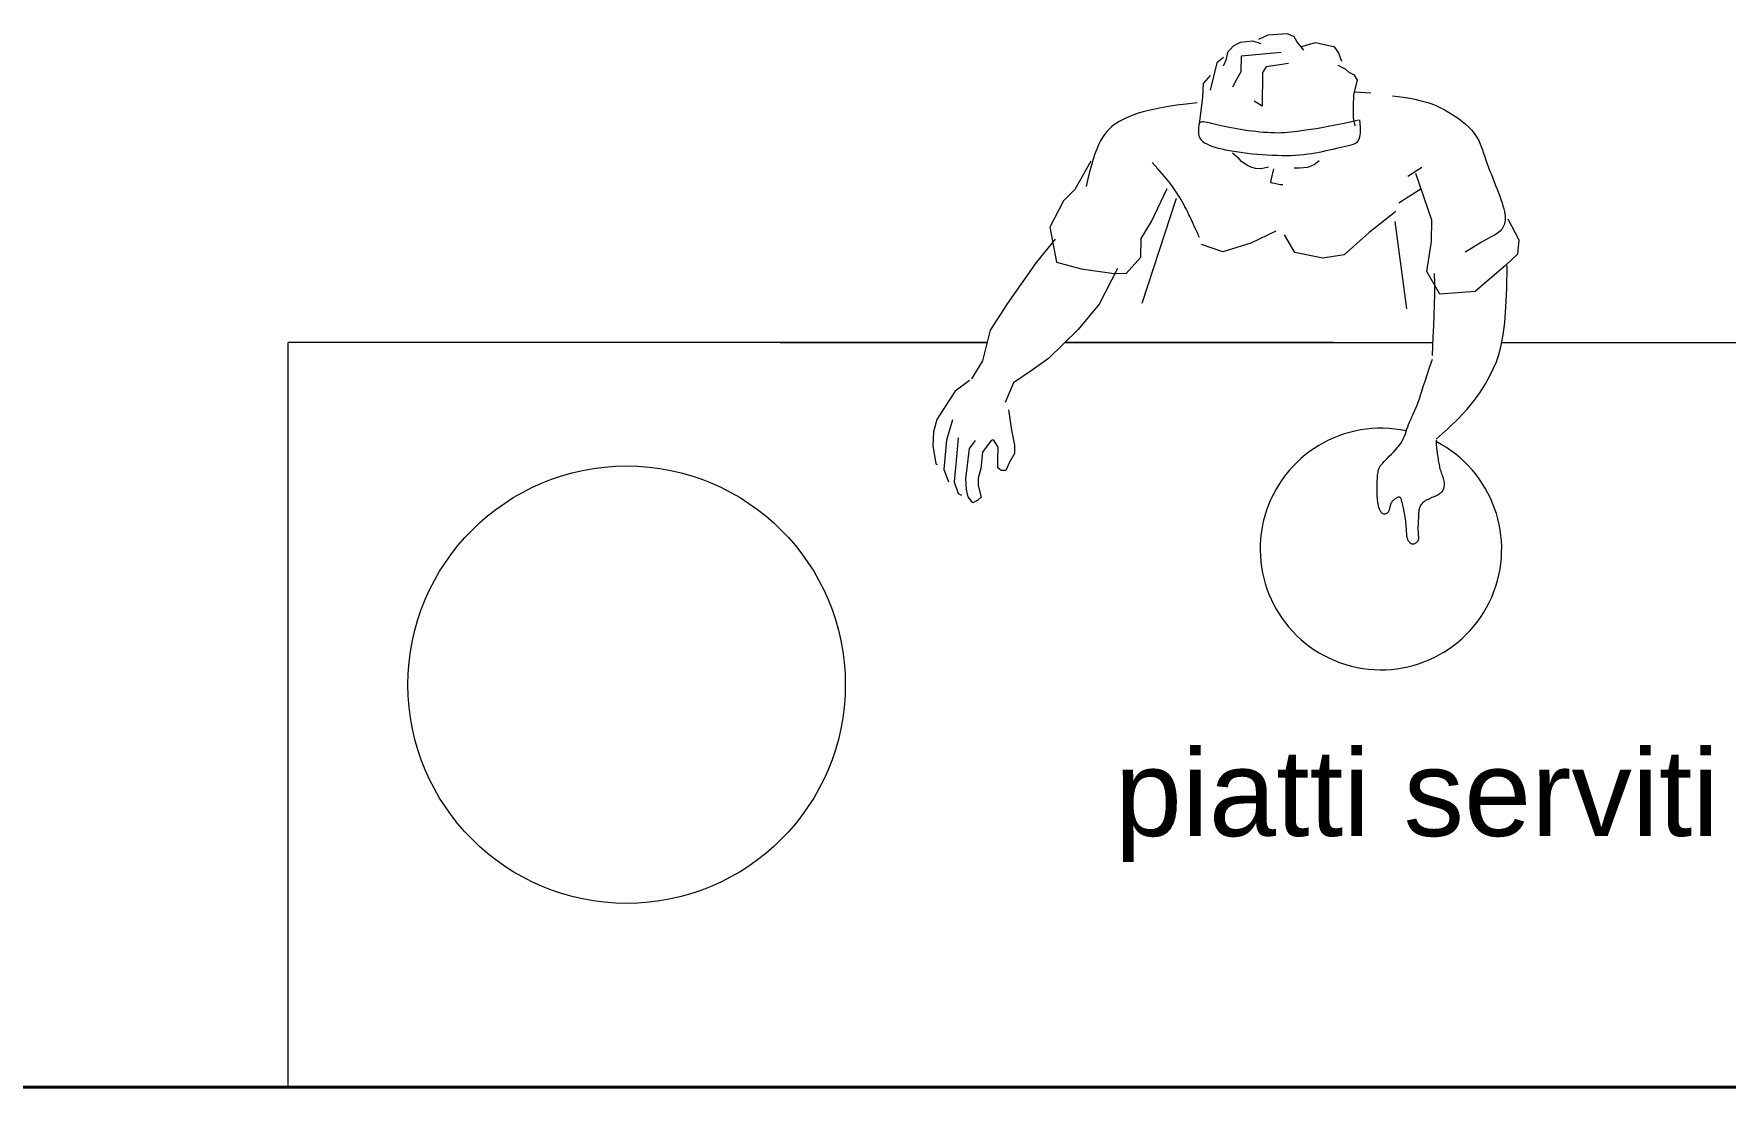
# Model space of a CAD drawing. Header units: inches. Extents: x -2770 to 3095, y -2847 to 3009.
# Drawn here: x 43.838 to 44.888, y 110.619 to 111.273 of the extents above; entities that cross this region are included whole.
import ezdxf

# ---------------------------------------------------------------- set-up
doc = ezdxf.new("R2010")
doc.units = ezdxf.units.IN
doc.header["$LTSCALE"] = 0.1
doc.header["$MEASUREMENT"] = 0
doc.layers.add('ARREDI attrezzature - furniture', color=175, linetype='Continuous', lineweight=9)
doc.layers.add('MURATURA sezioni - section wall', color=7, linetype='Continuous', lineweight=40)
doc.layers.add('SCRITTE - txt', color=252, linetype='Continuous')
doc.styles.get("Standard").update_dxf_attribs({"font": 'Arial.ttf'})

msp = doc.modelspace()

# ---------------------------------------------------------------- linework, layer by layer
at = {"layer": 'ARREDI attrezzature - furniture'}
for p, q in [((44.58669, 111.26764), (44.58238, 111.26553)), ((44.59472, 111.26862), (44.58669, 111.26764)), ((44.59973, 111.26681), (44.59472, 111.26862)), ((44.6039, 111.27216), (44.59809, 111.26966)), ((44.61621, 111.27309), (44.6039, 111.27216)), ((44.62029, 111.27128), (44.61621, 111.27309)), ((44.62193, 111.26829), (44.62029, 111.27128)), ((44.62633, 111.26284), (44.62193, 111.26829)), ((44.57633, 111.25832), (44.57238, 111.25513)), ((44.57818, 111.25722), (44.57626, 111.25292)), ((44.57898, 111.26153), (44.57818, 111.25762)), ((44.57818, 111.25762), (44.57818, 111.25722)), ((44.58238, 111.26553), (44.57898, 111.26153)), ((44.58734, 111.25926), (44.58722, 111.24941)), ((44.61215, 111.26153), (44.58734, 111.25926)), ((44.62955, 111.26644), (44.62487, 111.26502)), ((44.63366, 111.26747), (44.62955, 111.26644)), ((44.64555, 111.26476), (44.63366, 111.26747)), ((44.64775, 111.2615), (44.64555, 111.26476)), ((44.64992, 111.25594), (44.64775, 111.2615)), ((44.56818, 111.24721), (44.56383, 111.24214)), ((44.57238, 111.25513), (44.56807, 111.23804)), ((44.58722, 111.24941), (44.58455, 111.24472)), ((44.60063, 111.24898), (44.60038, 111.22819)), ((44.60291, 111.2526), (44.60063, 111.24898)), ((44.61673, 111.25459), (44.60291, 111.2526)), ((44.65229, 111.25118), (44.64765, 111.2534)), ((44.65449, 111.249), (44.65229, 111.25118)), ((44.65783, 111.24747), (44.65449, 111.249)), ((44.65966, 111.24421), (44.65783, 111.24747)), ((44.56383, 111.24214), (44.56336, 111.23377)), ((44.58455, 111.24472), (44.58207, 111.24003)), ((44.65731, 111.23546), (44.65966, 111.24421)), ((44.65826, 111.23707), (44.66792, 111.23651)), ((44.5337, 111.2264), (44.52999, 111.22555)), ((44.53778, 111.2272), (44.5337, 111.2264)), ((44.54232, 111.22797), (44.53778, 111.2272)), ((44.54746, 111.22871), (44.54232, 111.22797)), ((44.5533, 111.22945), (44.54746, 111.22871)), ((44.55997, 111.23019), (44.5533, 111.22945)), ((44.56336, 111.23377), (44.56129, 111.21706)), ((44.60038, 111.22819), (44.59538, 111.23122)), ((44.65713, 111.22089), (44.65722, 111.22791)), ((44.65722, 111.22791), (44.65731, 111.23546)), ((44.68135, 111.23467), (44.68499, 111.23422)), ((44.68499, 111.23422), (44.68808, 111.23377)), ((44.68808, 111.23377), (44.69083, 111.23331)), ((44.69083, 111.23331), (44.69345, 111.23284)), ((44.69345, 111.23284), (44.69599, 111.23234)), ((44.69599, 111.23234), (44.69846, 111.23179)), ((44.69846, 111.23179), (44.70091, 111.23115)), ((44.70091, 111.23115), (44.70334, 111.23042)), ((44.70334, 111.23042), (44.7058, 111.22956)), ((44.7058, 111.22956), (44.7083, 111.22856)), ((44.7083, 111.22856), (44.71088, 111.22739)), ((44.71088, 111.22739), (44.71353, 111.22603)), ((44.71353, 111.22603), (44.71624, 111.22451)), ((44.50662, 111.21512), (44.50516, 111.21376)), ((44.50819, 111.21636), (44.50662, 111.21512)), ((44.50987, 111.21752), (44.50819, 111.21636)), ((44.51169, 111.21863), (44.50987, 111.21752)), ((44.51366, 111.21971), (44.51169, 111.21863)), ((44.5158, 111.22076), (44.51366, 111.21971)), ((44.51814, 111.22179), (44.5158, 111.22076)), ((44.5207, 111.22278), (44.51814, 111.22179)), ((44.52351, 111.22374), (44.5207, 111.22278)), ((44.5266, 111.22467), (44.52351, 111.22374)), ((44.52999, 111.22555), (44.5266, 111.22467)), ((44.56094, 111.21515), (44.56088, 111.21434)), ((44.56102, 111.21589), (44.56094, 111.21515)), ((44.56115, 111.21656), (44.56102, 111.21589)), ((44.56134, 111.21715), (44.56115, 111.21656)), ((44.56162, 111.21764), (44.56134, 111.21715)), ((44.56201, 111.21802), (44.56162, 111.21764)), ((44.56253, 111.21829), (44.56201, 111.21802)), ((44.5632, 111.21843), (44.56253, 111.21829)), ((44.56404, 111.21844), (44.5632, 111.21843)), ((44.56506, 111.21833), (44.56404, 111.21844)), ((44.56623, 111.21812), (44.56506, 111.21833)), ((44.56754, 111.21783), (44.56623, 111.21812)), ((44.569, 111.21746), (44.56754, 111.21783)), ((44.5706, 111.21706), (44.569, 111.21746)), ((44.57231, 111.21662), (44.5706, 111.21706)), ((44.57414, 111.21616), (44.57231, 111.21662)), ((44.57607, 111.21571), (44.57414, 111.21616)), ((44.5781, 111.21527), (44.57607, 111.21571)), ((44.58021, 111.21484), (44.5781, 111.21527)), ((44.64145, 111.21548), (44.63751, 111.21478)), ((44.64569, 111.21628), (44.64145, 111.21548)), ((44.65025, 111.21721), (44.64569, 111.21628)), ((44.65511, 111.21828), (44.65025, 111.21721)), ((44.66029, 111.2195), (44.65511, 111.21828)), ((44.65819, 111.21588), (44.65713, 111.22089)), ((44.66146, 111.21518), (44.66103, 111.21976)), ((44.6615, 111.21166), (44.66146, 111.21518)), ((44.71624, 111.22451), (44.71893, 111.22284)), ((44.71893, 111.22284), (44.72158, 111.22106)), ((44.72158, 111.22106), (44.72411, 111.21919)), ((44.72411, 111.21919), (44.72649, 111.21724)), ((44.72649, 111.21724), (44.72867, 111.21525)), ((44.72867, 111.21525), (44.73058, 111.21324)), ((44.50002, 111.20656), (44.49884, 111.20417)), ((44.50123, 111.20868), (44.50002, 111.20656)), ((44.50247, 111.21057), (44.50123, 111.20868)), ((44.50378, 111.21225), (44.50247, 111.21057)), ((44.50516, 111.21376), (44.50378, 111.21225)), ((44.56083, 111.21349), (44.5608, 111.21259)), ((44.5608, 111.21259), (44.56083, 111.21166)), ((44.56088, 111.21434), (44.56083, 111.21349)), ((44.56083, 111.21166), (44.56093, 111.21072)), ((44.56093, 111.21072), (44.56115, 111.20977)), ((44.56115, 111.20977), (44.56149, 111.20884)), ((44.56149, 111.20884), (44.562, 111.20793)), ((44.562, 111.20793), (44.56269, 111.20706)), ((44.56269, 111.20706), (44.56359, 111.20623)), ((44.56359, 111.20623), (44.56469, 111.20544)), ((44.56469, 111.20544), (44.566, 111.2047)), ((44.566, 111.2047), (44.5675, 111.204)), ((44.5824, 111.21442), (44.58021, 111.21484)), ((44.58465, 111.21402), (44.5824, 111.21442)), ((44.58696, 111.21363), (44.58465, 111.21402)), ((44.58932, 111.21327), (44.58696, 111.21363)), ((44.59171, 111.21293), (44.58932, 111.21327)), ((44.59413, 111.21262), (44.59171, 111.21293)), ((44.59655, 111.21234), (44.59413, 111.21262)), ((44.59897, 111.2121), (44.59655, 111.21234)), ((44.60136, 111.21189), (44.59897, 111.2121)), ((44.60371, 111.21172), (44.60136, 111.21189)), ((44.60599, 111.21159), (44.60371, 111.21172)), ((44.6082, 111.21152), (44.60599, 111.21159)), ((44.6103, 111.21149), (44.6082, 111.21152)), ((44.6123, 111.21152), (44.6103, 111.21149)), ((44.61424, 111.2116), (44.6123, 111.21152)), ((44.61617, 111.21174), (44.61424, 111.2116)), ((44.61815, 111.21192), (44.61617, 111.21174)), ((44.62022, 111.21216), (44.61815, 111.21192)), ((44.62245, 111.21246), (44.62022, 111.21216)), ((44.62488, 111.21281), (44.62245, 111.21246)), ((44.62758, 111.2132), (44.62488, 111.21281)), ((44.63058, 111.21366), (44.62758, 111.2132)), ((44.63389, 111.21418), (44.63058, 111.21366)), ((44.63751, 111.21478), (44.63389, 111.21418)), ((44.65564, 111.20422), (44.65715, 111.20462)), ((44.65715, 111.20462), (44.65849, 111.20515)), ((44.65849, 111.20515), (44.65964, 111.20596)), ((44.65964, 111.20596), (44.66055, 111.20721)), ((44.66055, 111.20721), (44.66118, 111.20906)), ((44.66118, 111.20906), (44.6615, 111.21166)), ((44.73058, 111.21324), (44.73221, 111.21123)), ((44.73221, 111.21123), (44.73356, 111.20922)), ((44.73356, 111.20922), (44.7347, 111.2072)), ((44.7347, 111.2072), (44.73567, 111.20516)), ((44.73567, 111.20516), (44.7365, 111.20311)), ((44.49396, 111.1941), (44.48406, 111.1764)), ((44.49544, 111.19518), (44.49434, 111.19151)), ((44.49655, 111.19849), (44.49544, 111.19518)), ((44.49768, 111.20148), (44.49655, 111.19849)), ((44.49884, 111.20417), (44.49768, 111.20148)), ((44.5675, 111.204), (44.56919, 111.20335)), ((44.56919, 111.20335), (44.57106, 111.20273)), ((44.57106, 111.20273), (44.57311, 111.20214)), ((44.57311, 111.20214), (44.57533, 111.20159)), ((44.57533, 111.20159), (44.57771, 111.20107)), ((44.57771, 111.20107), (44.58023, 111.20059)), ((44.58023, 111.20059), (44.58288, 111.20013)), ((44.58619, 111.19556), (44.58194, 111.19899)), ((44.58288, 111.20013), (44.58564, 111.19971)), ((44.58564, 111.19971), (44.5885, 111.19933)), ((44.58766, 111.19379), (44.58619, 111.19556)), ((44.5885, 111.19933), (44.59143, 111.19898)), ((44.59143, 111.19898), (44.59441, 111.19866)), ((44.59441, 111.19866), (44.59744, 111.19837)), ((44.59744, 111.19837), (44.60048, 111.19813)), ((44.60048, 111.19813), (44.60353, 111.19792)), ((44.60353, 111.19792), (44.60657, 111.19776)), ((44.60657, 111.19776), (44.60958, 111.19764)), ((44.60958, 111.19764), (44.61256, 111.19758)), ((44.61256, 111.19758), (44.61547, 111.19758)), ((44.61547, 111.19758), (44.61831, 111.19763)), ((44.61831, 111.19763), (44.62107, 111.19775)), ((44.62107, 111.19775), (44.62372, 111.19793)), ((44.62372, 111.19793), (44.62628, 111.19818)), ((44.62628, 111.19818), (44.62875, 111.19848)), ((44.62875, 111.19848), (44.63115, 111.19883)), ((44.63115, 111.19883), (44.63348, 111.19922)), ((44.63575, 111.19429), (44.63274, 111.19176)), ((44.63348, 111.19922), (44.63576, 111.19964)), ((44.63576, 111.19964), (44.63799, 111.20009)), ((44.63799, 111.20009), (44.64017, 111.20055)), ((44.64017, 111.20055), (44.64233, 111.20103)), ((44.64233, 111.20103), (44.64445, 111.20151)), ((44.64445, 111.20151), (44.64651, 111.20199)), ((44.64651, 111.20199), (44.64851, 111.20247)), ((44.64851, 111.20247), (44.65043, 111.20294)), ((44.65043, 111.20294), (44.65227, 111.20339)), ((44.65227, 111.20339), (44.65401, 111.20382)), ((44.65401, 111.20382), (44.65564, 111.20422)), ((44.7365, 111.20311), (44.73725, 111.20103)), ((44.73725, 111.20103), (44.73796, 111.19893)), ((44.73796, 111.19893), (44.73868, 111.19679)), ((44.73868, 111.19679), (44.73943, 111.19461)), ((44.73943, 111.19461), (44.74023, 111.1924)), ((44.49327, 111.18747), (44.49221, 111.18304)), ((44.49434, 111.19151), (44.49327, 111.18747)), ((44.53565, 111.18923), (44.53216, 111.19309)), ((44.53858, 111.18588), (44.53565, 111.18923)), ((44.54102, 111.18298), (44.53858, 111.18588)), ((44.59154, 111.19118), (44.58766, 111.19379)), ((44.59413, 111.19007), (44.59154, 111.19118)), ((44.59636, 111.18937), (44.59413, 111.19007)), ((44.5999, 111.18932), (44.59636, 111.18937)), ((44.60439, 111.19035), (44.5999, 111.18932)), ((44.60754, 111.18923), (44.60598, 111.18304)), ((44.62358, 111.18971), (44.62041, 111.18975)), ((44.62861, 111.19005), (44.62358, 111.18971)), ((44.63274, 111.19176), (44.62861, 111.19005)), ((44.69967, 111.19), (44.69084, 111.18443)), ((44.7058, 111.15739), (44.6959, 111.18626)), ((44.74023, 111.1924), (44.74106, 111.19016)), ((44.74106, 111.19016), (44.74191, 111.1879)), ((44.74191, 111.1879), (44.74279, 111.18563)), ((44.74279, 111.18563), (44.74367, 111.18336)), ((44.48406, 111.1764), (44.47708, 111.16947)), ((44.49221, 111.18304), (44.49116, 111.17821)), ((44.53171, 111.15665), (44.54147, 111.17705)), ((44.54303, 111.18047), (44.54102, 111.18298)), ((44.5447, 111.17828), (44.54303, 111.18047)), ((44.54609, 111.17635), (44.5447, 111.17828)), ((44.54726, 111.1746), (44.54609, 111.17635)), ((44.5483, 111.17298), (44.54726, 111.1746)), ((44.60598, 111.18304), (44.60558, 111.18075)), ((44.60558, 111.18075), (44.60818, 111.18045)), ((44.60818, 111.18045), (44.61153, 111.1796)), ((44.61153, 111.1796), (44.6132, 111.17958)), ((44.69572, 111.1746), (44.69276, 111.17272)), ((44.69895, 111.17664), (44.69572, 111.1746)), ((44.74367, 111.18336), (44.74456, 111.1811)), ((44.74456, 111.1811), (44.74545, 111.17884)), ((44.74545, 111.17884), (44.74632, 111.17661)), ((44.74632, 111.17661), (44.74717, 111.17441)), ((44.74717, 111.17441), (44.74798, 111.17226)), ((44.47708, 111.16947), (44.46849, 111.15297)), ((44.52582, 111.10586), (44.54731, 111.17107)), ((44.54925, 111.17142), (44.5483, 111.17298)), ((44.55014, 111.16992), (44.54925, 111.17142)), ((44.55097, 111.16847), (44.55014, 111.16992)), ((44.55174, 111.16707), (44.55097, 111.16847)), ((44.55247, 111.16572), (44.55174, 111.16707)), ((44.55315, 111.16441), (44.55247, 111.16572)), ((44.55379, 111.16315), (44.55315, 111.16441)), ((44.55439, 111.16193), (44.55379, 111.16315)), ((44.68343, 111.16272), (44.66686, 111.14979)), ((44.68762, 111.16937), (44.6854, 111.16787)), ((44.69007, 111.17098), (44.68762, 111.16937)), ((44.69276, 111.17272), (44.69007, 111.17098)), ((44.74798, 111.17226), (44.74873, 111.17017)), ((44.74873, 111.17017), (44.74942, 111.16817)), ((44.74942, 111.16817), (44.75002, 111.16626)), ((44.75002, 111.16626), (44.75053, 111.16447)), ((44.75053, 111.16447), (44.75094, 111.1628)), ((44.75094, 111.1628), (44.75122, 111.16127)), ((44.46849, 111.15297), (44.4727, 111.13132)), ((44.52525, 111.14593), (44.53171, 111.15665)), ((44.55497, 111.16076), (44.55439, 111.16193)), ((44.55553, 111.15961), (44.55497, 111.16076)), ((44.55606, 111.15848), (44.55553, 111.15961)), ((44.55659, 111.15736), (44.55606, 111.15848)), ((44.55711, 111.15624), (44.55659, 111.15736)), ((44.55763, 111.15511), (44.55711, 111.15624)), ((44.55816, 111.15395), (44.55763, 111.15511)), ((44.55869, 111.15277), (44.55816, 111.15395)), ((44.55925, 111.15155), (44.55869, 111.15277)), ((44.68282, 111.15659), (44.69017, 111.10224)), ((44.70563, 111.14403), (44.7058, 111.15739)), ((44.74992, 111.15278), (44.74941, 111.15201)), ((44.75036, 111.15358), (44.74992, 111.15278)), ((44.75073, 111.15444), (44.75036, 111.15358)), ((44.75103, 111.15536), (44.75073, 111.15444)), ((44.75126, 111.15635), (44.75103, 111.15536)), ((44.75122, 111.16127), (44.75138, 111.15987)), ((44.75139, 111.15742), (44.75126, 111.15635)), ((44.75138, 111.15987), (44.75144, 111.15859)), ((44.75144, 111.15859), (44.75139, 111.15742)), ((44.75296, 111.15816), (44.75989, 111.14526)), ((44.46021, 111.13107), (44.47212, 111.14564)), ((44.52511, 111.13446), (44.52525, 111.14593)), ((44.55981, 111.15029), (44.55925, 111.15155)), ((44.5604, 111.14903), (44.55981, 111.15029)), ((44.561, 111.14776), (44.5604, 111.14903)), ((44.56162, 111.14651), (44.561, 111.14776)), ((44.57592, 111.13777), (44.56284, 111.14232)), ((44.59347, 111.14304), (44.57592, 111.13777)), ((44.60889, 111.1505), (44.59347, 111.14304)), ((44.62076, 111.13722), (44.61432, 111.14825)), ((44.66686, 111.14979), (44.65136, 111.13576)), ((44.7028, 111.12557), (44.70563, 111.14403)), ((44.73388, 111.14199), (44.73057, 111.13995)), ((44.73664, 111.14362), (44.73388, 111.14199)), ((44.73891, 111.14491), (44.73664, 111.14362)), ((44.74078, 111.14593), (44.73891, 111.14491)), ((44.74232, 111.14675), (44.74078, 111.14593)), ((44.7436, 111.14743), (44.74232, 111.14675)), ((44.74471, 111.14805), (44.7436, 111.14743)), ((44.74572, 111.14867), (44.74471, 111.14805)), ((44.74662, 111.14929), (44.74572, 111.14867)), ((44.74744, 111.14993), (44.74662, 111.14929)), ((44.74818, 111.1506), (44.74744, 111.14993)), ((44.74883, 111.15129), (44.74818, 111.1506)), ((44.74941, 111.15201), (44.74883, 111.15129)), ((44.75989, 111.14526), (44.75903, 111.13636)), ((44.44219, 111.10537), (44.46021, 111.13107)), ((44.4727, 111.13132), (44.48793, 111.12722)), ((44.51604, 111.12431), (44.52511, 111.13446)), ((44.6382, 111.13373), (44.62076, 111.13722)), ((44.65136, 111.13576), (44.6382, 111.13373)), ((44.73057, 111.13995), (44.72661, 111.13743)), ((44.75903, 111.13636), (44.75186, 111.12943)), ((44.48793, 111.12722), (44.50709, 111.12442)), ((44.51067, 111.12735), (44.49922, 111.10521)), ((44.50709, 111.12442), (44.51604, 111.12431)), ((44.71083, 111.11143), (44.7028, 111.12557)), ((44.70766, 111.11804), (44.70744, 111.12416)), ((44.75186, 111.12943), (44.73265, 111.11306)), ((44.75232, 111.11506), (44.75261, 111.12915)), ((44.70752, 111.105), (44.70767, 111.11161)), ((44.70767, 111.11161), (44.70766, 111.11804)), ((44.73265, 111.11306), (44.71083, 111.11143)), ((44.75182, 111.10345), (44.75232, 111.11506)), ((44.43174, 111.08916), (44.44219, 111.10537)), ((44.49922, 111.10521), (44.48617, 111.08958)), ((44.70727, 111.09831), (44.70752, 111.105)), ((44.7511, 111.09393), (44.75182, 111.10345)), ((44.42703, 111.06992), (44.43174, 111.08916)), ((44.48617, 111.08958), (44.46768, 111.07145)), ((44.70665, 111.08522), (44.70696, 111.09168)), ((44.70696, 111.09168), (44.70727, 111.09831)), ((44.75015, 111.08614), (44.7511, 111.09393)), ((43.99547, 110.61897), (43.99547, 111.08147)), ((44.42986, 111.08147), (43.99547, 111.08147)), ((44.30104, 111.08147), (44.42986, 111.08147)), ((44.64479, 111.08147), (44.4779, 111.08147)), ((44.4779, 111.08147), (44.7065, 111.08147)), ((44.70626, 111.07329), (44.7064, 111.07905)), ((44.7064, 111.07905), (44.70665, 111.08522)), ((44.74755, 111.07429), (44.74898, 111.07971)), ((44.74898, 111.07971), (44.75015, 111.08614)), ((44.7493, 111.08147), (45.15104, 111.08147)), ((44.42018, 111.0588), (44.42703, 111.06992)), ((44.46768, 111.07145), (44.45696, 111.06388)), ((44.70439, 111.06584), (44.70624, 111.07113)), ((44.74395, 111.06496), (44.74588, 111.06949)), ((44.74588, 111.06949), (44.74755, 111.07429)), ((44.41868, 111.05774), (44.40984, 111.05123)), ((44.45696, 111.06388), (44.44606, 111.05646)), ((44.70158, 111.05741), (44.70285, 111.0613)), ((44.70285, 111.0613), (44.70439, 111.06584)), ((44.73912, 111.05566), (44.74173, 111.06039)), ((44.74173, 111.06039), (44.74395, 111.06496)), ((44.40984, 111.05123), (44.40585, 111.0452)), ((44.44606, 111.05646), (44.44088, 111.04424)), ((44.69811, 111.04646), (44.69884, 111.04869)), ((44.69884, 111.04869), (44.69963, 111.0512)), ((44.69963, 111.0512), (44.70052, 111.05407)), ((44.70052, 111.05407), (44.70158, 111.05741)), ((44.73224, 111.04556), (44.736, 111.05074)), ((44.736, 111.05074), (44.73912, 111.05566)), ((44.40585, 111.0452), (44.39844, 111.03355)), ((44.44287, 111.03962), (44.44477, 111.02691)), ((44.69344, 111.03525), (44.69422, 111.03695)), ((44.69422, 111.03695), (44.69502, 111.03871)), ((44.69502, 111.03871), (44.69583, 111.04053)), ((44.69583, 111.04053), (44.69662, 111.04243)), ((44.69662, 111.04243), (44.69738, 111.04439)), ((44.69738, 111.04439), (44.69811, 111.04646)), ((44.72234, 111.03428), (44.72773, 111.04009)), ((44.72773, 111.04009), (44.73224, 111.04556)), ((44.3963, 111.02602), (44.39582, 111.01738)), ((44.39844, 111.03355), (44.3963, 111.02602)), ((44.40813, 111.03343), (44.40444, 111.02079)), ((44.44477, 111.02691), (44.44671, 111.01771)), ((44.68943, 111.02472), (44.6899, 111.02613)), ((44.6899, 111.02613), (44.69037, 111.02755)), ((44.69037, 111.02755), (44.69085, 111.02901)), ((44.69085, 111.02901), (44.69139, 111.0305)), ((44.69139, 111.0305), (44.69201, 111.03203)), ((44.69201, 111.03203), (44.6927, 111.03362)), ((44.6927, 111.03362), (44.69344, 111.03525)), ((44.70843, 111.02142), (44.71594, 111.02807)), ((44.71594, 111.02807), (44.72234, 111.03428)), ((44.39582, 111.01738), (44.39774, 111.00616)), ((44.40444, 111.02079), (44.40272, 111.00245)), ((44.41154, 111.02219), (44.41043, 111.00803)), ((44.41872, 111.01548), (44.42233, 111.02057)), ((44.43202, 111.02045), (44.42671, 111.01336)), ((44.43351, 111.02097), (44.43202, 111.02045)), ((44.43644, 111.01635), (44.43351, 111.02097)), ((44.43635, 111.0092), (44.43644, 111.01635)), ((44.44671, 111.01771), (44.44665, 111.01258)), ((44.68332, 111.01478), (44.68457, 111.01621)), ((44.68457, 111.01621), (44.68573, 111.01766)), ((44.68573, 111.01766), (44.68675, 111.0191)), ((44.68675, 111.0191), (44.6876, 111.02052)), ((44.6876, 111.02052), (44.68831, 111.02193)), ((44.68831, 111.02193), (44.68891, 111.02332)), ((44.68891, 111.02332), (44.68943, 111.02472)), ((44.70842, 111.02075), (44.7086, 111.01822)), ((44.7086, 111.01822), (44.70878, 111.01605)), ((44.70878, 111.01605), (44.70896, 111.01421)), ((44.39774, 111.00616), (44.39866, 111.00561)), ((44.41043, 111.00803), (44.40915, 110.99481)), ((44.41645, 110.99675), (44.41872, 111.01548)), ((44.42671, 111.01336), (44.42566, 111.00325)), ((44.43629, 111.00366), (44.43635, 111.0092)), ((44.44341, 111.00708), (44.4413, 111.00198)), ((44.44665, 111.01258), (44.44341, 111.00708)), ((44.67402, 111.00496), (44.6746, 111.00573)), ((44.6746, 111.00573), (44.67529, 111.00655)), ((44.67529, 111.00655), (44.67612, 111.00744)), ((44.67612, 111.00744), (44.67708, 111.00842)), ((44.67708, 111.00842), (44.67819, 111.00952)), ((44.67819, 111.00952), (44.67941, 111.01073)), ((44.67941, 111.01073), (44.68069, 111.01202)), ((44.68069, 111.01202), (44.68201, 111.01337)), ((44.68201, 111.01337), (44.68332, 111.01478)), ((44.70896, 111.01421), (44.70915, 111.01264)), ((44.70915, 111.01264), (44.70933, 111.0113)), ((44.70933, 111.0113), (44.70951, 111.01014)), ((44.70951, 111.01014), (44.70968, 111.0091)), ((44.70968, 111.0091), (44.70985, 111.00816)), ((44.70985, 111.00816), (44.71001, 111.00725)), ((44.71001, 111.00725), (44.71017, 111.00638)), ((44.71017, 111.00638), (44.71033, 111.00552)), ((44.71033, 111.00552), (44.71049, 111.00469)), ((44.40272, 111.00245), (44.40561, 110.99486)), ((44.40915, 110.99481), (44.41167, 110.98763)), ((44.41674, 110.99013), (44.41645, 110.99675)), ((44.42409, 110.9972), (44.42404, 110.99261)), ((44.42566, 111.00325), (44.42409, 110.9972)), ((44.43832, 111.00202), (44.43629, 111.00366)), ((44.4413, 111.00198), (44.43832, 111.00202)), ((44.67193, 110.99348), (44.67194, 110.99453)), ((44.67194, 110.99453), (44.67196, 110.99561)), ((44.67196, 110.99561), (44.672, 110.9967)), ((44.672, 110.9967), (44.67205, 110.99779)), ((44.67205, 110.99779), (44.67213, 110.99887)), ((44.67213, 110.99887), (44.67224, 110.99991)), ((44.67224, 110.99991), (44.67239, 111.00089)), ((44.67239, 111.00089), (44.67259, 111.00182)), ((44.67259, 111.00182), (44.67284, 111.00266)), ((44.67284, 111.00266), (44.67315, 111.00345)), ((44.67315, 111.00345), (44.67354, 111.00421)), ((44.67354, 111.00421), (44.67402, 111.00496)), ((44.71049, 111.00469), (44.71067, 111.00386)), ((44.71067, 111.00386), (44.71087, 111.00303)), ((44.71087, 111.00303), (44.7111, 111.00221)), ((44.7111, 111.00221), (44.71135, 111.00137)), ((44.71135, 111.00137), (44.71163, 111.00051)), ((44.71163, 111.00051), (44.71194, 110.99964)), ((44.71194, 110.99964), (44.71225, 110.99877)), ((44.71225, 110.99877), (44.71255, 110.99789)), ((44.71255, 110.99789), (44.71284, 110.99701)), ((44.71284, 110.99701), (44.71308, 110.99613)), ((44.71308, 110.99613), (44.71328, 110.99526)), ((44.71328, 110.99526), (44.71341, 110.99441)), ((44.41167, 110.98763), (44.41371, 110.98652)), ((44.4178, 110.98553), (44.41674, 110.99013)), ((44.42074, 110.98185), (44.4178, 110.98553)), ((44.426, 110.98543), (44.42392, 110.98343)), ((44.42404, 110.99261), (44.426, 110.98543)), ((44.67189, 110.98969), (44.6719, 110.99058)), ((44.67189, 110.98883), (44.67189, 110.98969)), ((44.6719, 110.988), (44.67189, 110.98883)), ((44.6719, 110.99151), (44.67191, 110.99247)), ((44.6719, 110.99058), (44.6719, 110.99151)), ((44.67191, 110.9872), (44.6719, 110.988)), ((44.67191, 110.99247), (44.67193, 110.99348)), ((44.67193, 110.98641), (44.67191, 110.9872)), ((44.67196, 110.98564), (44.67193, 110.98641)), ((44.67201, 110.98489), (44.67196, 110.98564)), ((44.67206, 110.98414), (44.67201, 110.98489)), ((44.67213, 110.98341), (44.67206, 110.98414)), ((44.68281, 110.98418), (44.68241, 110.98388)), ((44.68322, 110.98446), (44.68281, 110.98418)), ((44.68362, 110.98472), (44.68322, 110.98446)), ((44.68402, 110.98494), (44.68362, 110.98472)), ((44.6844, 110.98513), (44.68402, 110.98494)), ((44.68476, 110.98528), (44.6844, 110.98513)), ((44.6851, 110.98537), (44.68476, 110.98528)), ((44.68543, 110.9854), (44.6851, 110.98537)), ((44.68573, 110.98536), (44.68543, 110.9854)), ((44.68601, 110.98525), (44.68573, 110.98536)), ((44.68627, 110.98505), (44.68601, 110.98525)), ((44.6865, 110.98475), (44.68627, 110.98505)), ((44.6867, 110.98437), (44.6865, 110.98475)), ((44.6869, 110.9839), (44.6867, 110.98437)), ((44.70347, 110.98401), (44.70269, 110.98362)), ((44.70428, 110.98438), (44.70347, 110.98401)), ((44.7051, 110.98473), (44.70428, 110.98438)), ((44.70592, 110.98507), (44.7051, 110.98473)), ((44.70672, 110.98539), (44.70592, 110.98507)), ((44.70749, 110.98571), (44.70672, 110.98539)), ((44.70822, 110.98602), (44.70749, 110.98571)), ((44.7089, 110.98633), (44.70822, 110.98602)), ((44.70953, 110.98665), (44.7089, 110.98633)), ((44.71012, 110.98699), (44.70953, 110.98665)), ((44.71067, 110.98735), (44.71012, 110.98699)), ((44.71117, 110.98775), (44.71067, 110.98735)), ((44.71162, 110.98819), (44.71117, 110.98775)), ((44.71203, 110.98869), (44.71162, 110.98819)), ((44.7124, 110.98925), (44.71203, 110.98869)), ((44.71272, 110.98986), (44.7124, 110.98925)), ((44.71299, 110.99052), (44.71272, 110.98986)), ((44.71321, 110.99123), (44.71299, 110.99052)), ((44.71336, 110.99198), (44.71321, 110.99123)), ((44.71345, 110.99276), (44.71336, 110.99198)), ((44.71341, 110.99441), (44.71346, 110.99358)), ((44.71346, 110.99358), (44.71345, 110.99276)), ((44.42392, 110.98343), (44.42074, 110.98185)), ((44.67222, 110.98267), (44.67213, 110.98341)), ((44.67232, 110.98194), (44.67222, 110.98267)), ((44.67245, 110.98121), (44.67232, 110.98194)), ((44.67261, 110.98047), (44.67245, 110.98121)), ((44.67279, 110.97972), (44.67261, 110.98047)), ((44.67299, 110.97898), (44.67279, 110.97972)), ((44.67322, 110.97826), (44.67299, 110.97898)), ((44.67348, 110.97757), (44.67322, 110.97826)), ((44.67377, 110.97694), (44.67348, 110.97757)), ((44.67408, 110.97636), (44.67377, 110.97694)), ((44.67442, 110.97587), (44.67408, 110.97636)), ((44.67478, 110.97547), (44.67442, 110.97587)), ((44.67517, 110.97517), (44.67478, 110.97547)), ((44.67559, 110.97497), (44.67517, 110.97517)), ((44.67601, 110.97486), (44.67559, 110.97497)), ((44.67643, 110.97483), (44.67601, 110.97486)), ((44.67684, 110.97486), (44.67643, 110.97483)), ((44.67724, 110.97497), (44.67684, 110.97486)), ((44.67761, 110.97512), (44.67724, 110.97497)), ((44.67795, 110.97532), (44.67761, 110.97512)), ((44.67825, 110.97555), (44.67795, 110.97532)), ((44.6785, 110.97581), (44.67825, 110.97555)), ((44.67873, 110.97611), (44.6785, 110.97581)), ((44.67892, 110.97644), (44.67873, 110.97611)), ((44.67908, 110.9768), (44.67892, 110.97644)), ((44.67923, 110.97719), (44.67908, 110.9768)), ((44.67936, 110.9776), (44.67923, 110.97719)), ((44.67947, 110.97804), (44.67936, 110.9776)), ((44.67958, 110.97851), (44.67947, 110.97804)), ((44.67969, 110.97899), (44.67958, 110.97851)), ((44.6798, 110.97949), (44.67969, 110.97899)), ((44.67992, 110.97999), (44.6798, 110.97949)), ((44.68006, 110.9805), (44.67992, 110.97999)), ((44.68023, 110.98099), (44.68006, 110.9805)), ((44.68043, 110.98148), (44.68023, 110.98099)), ((44.68067, 110.98194), (44.68043, 110.98148)), ((44.68095, 110.98238), (44.68067, 110.98194)), ((44.68128, 110.98279), (44.68095, 110.98238)), ((44.68163, 110.98318), (44.68128, 110.98279)), ((44.68201, 110.98354), (44.68163, 110.98318)), ((44.68241, 110.98388), (44.68201, 110.98354)), ((44.68707, 110.98334), (44.6869, 110.9839)), ((44.68725, 110.98271), (44.68707, 110.98334)), ((44.68742, 110.982), (44.68725, 110.98271)), ((44.6876, 110.98122), (44.68742, 110.982)), ((44.6878, 110.98037), (44.6876, 110.98122)), ((44.688, 110.97946), (44.6878, 110.98037)), ((44.68822, 110.97849), (44.688, 110.97946)), ((44.68844, 110.97747), (44.68822, 110.97849)), ((44.68867, 110.97641), (44.68844, 110.97747)), ((44.68889, 110.9753), (44.68867, 110.97641)), ((44.6891, 110.97416), (44.68889, 110.9753)), ((44.68929, 110.97299), (44.6891, 110.97416)), ((44.69753, 110.974), (44.69749, 110.97312)), ((44.69757, 110.9748), (44.69753, 110.974)), ((44.69762, 110.97554), (44.69757, 110.9748)), ((44.69767, 110.97622), (44.69762, 110.97554)), ((44.69774, 110.97685), (44.69767, 110.97622)), ((44.69783, 110.97746), (44.69774, 110.97685)), ((44.69796, 110.97804), (44.69783, 110.97746)), ((44.69812, 110.9786), (44.69796, 110.97804)), ((44.69832, 110.97916), (44.69812, 110.9786)), ((44.69857, 110.97972), (44.69832, 110.97916)), ((44.69888, 110.98027), (44.69857, 110.97972)), ((44.69923, 110.9808), (44.69888, 110.98027)), ((44.69965, 110.98132), (44.69923, 110.9808)), ((44.70012, 110.98183), (44.69965, 110.98132)), ((44.70067, 110.98231), (44.70012, 110.98183)), ((44.70128, 110.98277), (44.70067, 110.98231)), ((44.70196, 110.98321), (44.70128, 110.98277)), ((44.70269, 110.98362), (44.70196, 110.98321)), ((44.68946, 110.9718), (44.68929, 110.97299)), ((44.68961, 110.9706), (44.68946, 110.9718)), ((44.68973, 110.96939), (44.68961, 110.9706)), ((44.68984, 110.9682), (44.68973, 110.96939)), ((44.68993, 110.96704), (44.68984, 110.9682)), ((44.69, 110.96593), (44.68993, 110.96704)), ((44.69007, 110.96489), (44.69, 110.96593)), ((44.69013, 110.96393), (44.69007, 110.96489)), ((44.69019, 110.96306), (44.69013, 110.96393)), ((44.69026, 110.96231), (44.69019, 110.96306)), ((44.69721, 110.96684), (44.69719, 110.96582)), ((44.69719, 110.96582), (44.69721, 110.96487)), ((44.69724, 110.9679), (44.69721, 110.96684)), ((44.69721, 110.96487), (44.69724, 110.964)), ((44.69728, 110.96899), (44.69724, 110.9679)), ((44.69724, 110.964), (44.6973, 110.96321)), ((44.69733, 110.97007), (44.69728, 110.96899)), ((44.6973, 110.96321), (44.69736, 110.96249)), ((44.69739, 110.97114), (44.69733, 110.97007)), ((44.69744, 110.97216), (44.69739, 110.97114)), ((44.69749, 110.97312), (44.69744, 110.97216)), ((44.69032, 110.96165), (44.69026, 110.96231)), ((44.69039, 110.96107), (44.69032, 110.96165)), ((44.69048, 110.96057), (44.69039, 110.96107)), ((44.69058, 110.96011), (44.69048, 110.96057)), ((44.69069, 110.9597), (44.69058, 110.96011)), ((44.69082, 110.9593), (44.69069, 110.9597)), ((44.69098, 110.95891), (44.69082, 110.9593)), ((44.69116, 110.95852), (44.69098, 110.95891)), ((44.69137, 110.95813), (44.69116, 110.95852)), ((44.69161, 110.95775), (44.69137, 110.95813)), ((44.69186, 110.95739), (44.69161, 110.95775)), ((44.69214, 110.95706), (44.69186, 110.95739)), ((44.69244, 110.95677), (44.69214, 110.95706)), ((44.69276, 110.95653), (44.69244, 110.95677)), ((44.69309, 110.95635), (44.69276, 110.95653)), ((44.69345, 110.95623), (44.69309, 110.95635)), ((44.69382, 110.95618), (44.69345, 110.95623)), ((44.69419, 110.95619), (44.69382, 110.95618)), ((44.69457, 110.95625), (44.69419, 110.95619)), ((44.69495, 110.95637), (44.69457, 110.95625)), ((44.69531, 110.95652), (44.69495, 110.95637)), ((44.69566, 110.95671), (44.69531, 110.95652)), ((44.69599, 110.95694), (44.69566, 110.95671)), ((44.69629, 110.95719), (44.69599, 110.95694)), ((44.69657, 110.95748), (44.69629, 110.95719)), ((44.69682, 110.95779), (44.69657, 110.95748)), ((44.69703, 110.95812), (44.69682, 110.95779)), ((44.69721, 110.95849), (44.69703, 110.95812)), ((44.69735, 110.95888), (44.69721, 110.95849)), ((44.69745, 110.95929), (44.69735, 110.95888)), ((44.69736, 110.96249), (44.69742, 110.96184)), ((44.69742, 110.96184), (44.69748, 110.96125)), ((44.69752, 110.95973), (44.69745, 110.95929)), ((44.69748, 110.96125), (44.69752, 110.96071)), ((44.69752, 110.96071), (44.69754, 110.9602)), ((44.69754, 110.9602), (44.69752, 110.95973))]:
    msp.add_line(p, q, dxfattribs=at)
msp.add_circle((44.20573, 110.86891), 0.13581, dxfattribs=at)
msp.add_arc((44.6742, 110.95316), 0.075, 77.8263, 62.80221, dxfattribs=at)
at = {"layer": 'MURATURA sezioni - section wall'}
msp.add_line((42.03471, 110.61897), (47.50969, 110.61897), dxfattribs=at)

# ---------------------------------------------------------------- texts
at = {"layer": 'SCRITTE - txt'}
msp.add_text('piatti serviti', height=0.0537347, dxfattribs=at).set_placement((44.50889, 110.77492))

doc.saveas('drawing.dxf')
